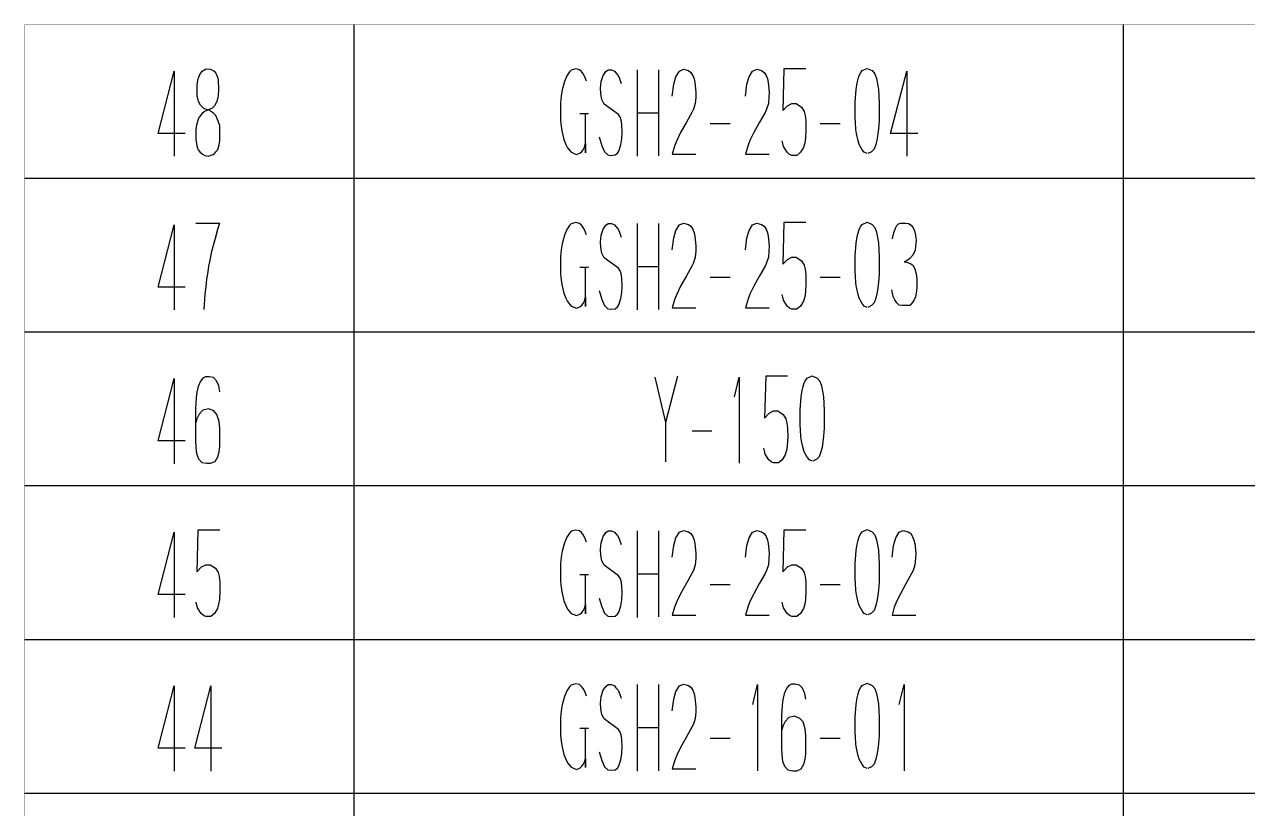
# Model space of a CAD drawing. Extents: x 0 to 2376, y 0 to 3364.
# Drawn here: x 1616 to 1838.6, y 1521.2 to 1664 of the extents above; entities that cross this region are included whole.
import ezdxf

# ---------------------------------------------------------------- set-up
doc = ezdxf.new("R2010")
doc.units = 0
doc.header["$MEASUREMENT"] = 0
doc.layers.add('6', color=7, linetype='Continuous')
doc.layers.add('9', color=7, linetype='Continuous')

# ---------------------------------------------------------------- blocks, each defined once
blk = doc.blocks.new('BLKENT245')
at = {"layer": '9', "color": 2, "linetype": 'Continuous'}
for p, q in [((1640.3, 1532.16), (1643.23, 1543.52)), ((1643.23, 1543.52), (1643.23, 1528)), ((1646.97, 1532.16), (1649.9, 1543.52)), ((1649.9, 1543.52), (1649.9, 1528)), ((1715.18, 1543.36), (1714.73, 1542.64)), ((1715.49, 1543.68), (1715.18, 1543.36)), ((1716.33, 1543.92), (1715.49, 1543.68)), ((1717.01, 1543.76), (1716.33, 1543.92)), ((1717.35, 1543.44), (1717.01, 1543.76)), ((1717.66, 1543.04), (1717.35, 1543.44)), ((1717.97, 1542.48), (1717.66, 1543.04)), ((1721.29, 1542.72), (1721.82, 1543.44)), ((1721.82, 1543.44), (1722.24, 1543.76)), ((1722.24, 1543.76), (1722.86, 1543.76)), ((1722.86, 1543.76), (1723.39, 1543.52)), ((1723.39, 1543.52), (1723.65, 1543.2)), ((1723.65, 1543.2), (1724.04, 1542.72)), ((1727.49, 1543.76), (1727.49, 1528)), ((1731.36, 1543.76), (1731.36, 1528.08)), ((1734.57, 1542.48), (1735.18, 1543.52)), ((1735.18, 1543.52), (1735.93, 1543.84)), ((1735.93, 1543.84), (1736.82, 1543.6)), ((1736.82, 1543.6), (1737.29, 1543.28)), ((1737.29, 1543.28), (1737.63, 1542.72)), ((1748.54, 1540.16), (1749.42, 1543.76)), ((1749.42, 1543.76), (1749.42, 1528.08)), ((1754.71, 1543.04), (1754.29, 1542.08)), ((1755.12, 1543.6), (1754.71, 1543.04)), ((1755.62, 1543.84), (1755.12, 1543.6)), ((1756.27, 1543.84), (1755.62, 1543.84)), ((1757.06, 1543.68), (1756.27, 1543.84)), ((1757.58, 1543.12), (1757.06, 1543.68)), ((1758.05, 1542.16), (1757.58, 1543.12)), ((1767.91, 1542.72), (1768.2, 1543.28)), ((1768.2, 1543.28), (1768.46, 1543.6)), ((1768.46, 1543.6), (1769.35, 1544)), ((1769.35, 1544), (1770.29, 1543.6)), ((1770.29, 1543.6), (1770.76, 1543.04)), ((1770.76, 1543.04), (1771.05, 1542.16)), ((1775.2, 1540.16), (1776.09, 1543.76)), ((1776.09, 1543.76), (1776.09, 1528.08)), ((1714.29, 1541.6), (1713.87, 1540.08)), ((1714.73, 1542.64), (1714.29, 1541.6)), ((1718.31, 1541.68), (1717.97, 1542.48)), ((1720.85, 1540.4), (1720.93, 1541.6)), ((1720.93, 1541.6), (1721.29, 1542.72)), ((1724.04, 1542.72), (1724.3, 1542.16)), ((1724.3, 1542.16), (1724.59, 1541.28)), ((1733.9, 1538.96), (1734.16, 1541.12)), ((1734.16, 1541.12), (1734.57, 1542.48)), ((1737.63, 1542.72), (1737.87, 1542.08)), ((1737.87, 1542.08), (1738.03, 1541.44)), ((1738.03, 1541.44), (1738.21, 1539.68)), ((1754, 1541.04), (1753.92, 1540)), ((1754.29, 1542.08), (1754, 1541.04)), ((1758.23, 1541.12), (1758.05, 1542.16)), ((1767.36, 1540.16), (1767.54, 1541.36)), ((1767.54, 1541.36), (1767.73, 1542.08)), ((1767.73, 1542.08), (1767.91, 1542.72)), ((1771.05, 1542.16), (1771.41, 1540.24)), ((1713.69, 1538.96), (1713.58, 1537.76)), ((1713.87, 1540.08), (1713.69, 1538.96)), ((1720.9, 1539.36), (1720.85, 1540.4)), ((1721.08, 1538.32), (1720.9, 1539.36)), ((1721.48, 1537.52), (1721.08, 1538.32)), ((1738.16, 1538.72), (1738.05, 1537.6)), ((1738.21, 1539.68), (1738.16, 1538.72)), ((1753.92, 1540), (1753.76, 1538.08)), ((1767.2, 1537.84), (1767.36, 1540.16)), ((1771.41, 1540.24), (1771.57, 1537.68)), ((1713.58, 1537.76), (1713.56, 1536.16)), ((1713.56, 1536.16), (1713.58, 1534.64)), ((1724.12, 1535.6), (1721.48, 1537.52)), ((1737.74, 1536.56), (1737.45, 1536)), ((1738.05, 1537.6), (1737.74, 1536.56)), ((1753.76, 1538.08), (1753.76, 1532.32)), ((1754, 1536.16), (1753.82, 1535.52)), ((1754.44, 1537.04), (1754, 1536.16)), ((1755.12, 1537.76), (1754.44, 1537.04)), ((1756.17, 1538), (1755.12, 1537.76)), ((1757.11, 1537.6), (1756.17, 1538)), ((1757.69, 1536.96), (1757.11, 1537.6)), ((1758.08, 1535.68), (1757.69, 1536.96)), ((1767.2, 1535.04), (1767.2, 1537.84)), ((1771.57, 1537.68), (1771.57, 1535.6)), ((1713.58, 1534.64), (1713.63, 1533.92)), ((1713.63, 1533.92), (1713.82, 1532.64)), ((1718.63, 1535.76), (1717.06, 1535.76)), ((1718.13, 1528.64), (1718.13, 1535.68)), ((1724.43, 1535.12), (1724.12, 1535.6)), ((1724.59, 1534.64), (1724.43, 1535.12)), ((1724.72, 1533.76), (1724.59, 1534.64)), ((1727.49, 1535.92), (1731.31, 1535.92)), ((1736.46, 1534.24), (1735.41, 1532.32)), ((1737.45, 1536), (1736.46, 1534.24)), ((1744.46, 1533.92), (1740.82, 1533.92)), ((1758.23, 1534.4), (1758.08, 1535.68)), ((1758.23, 1532.24), (1758.23, 1534.4)), ((1764.46, 1533.92), (1760.82, 1533.92)), ((1767.23, 1534.24), (1767.2, 1535.04)), ((1767.28, 1532.88), (1767.23, 1534.24)), ((1771.54, 1534.48), (1771.44, 1533.04)), ((1771.57, 1535.6), (1771.54, 1534.48)), ((1645.24, 1532.16), (1640.3, 1532.16)), ((1651.91, 1532.16), (1646.97, 1532.16)), ((1713.82, 1532.64), (1714.18, 1531.04)), ((1724.77, 1532.4), (1724.72, 1533.76)), ((1724.72, 1531.2), (1724.77, 1532.4)), ((1735.41, 1532.32), (1734.71, 1530.88)), ((1753.76, 1532.32), (1753.82, 1530.96)), ((1758.23, 1531.12), (1758.23, 1532.24)), ((1767.41, 1532.16), (1767.28, 1532.88)), ((1767.73, 1530.8), (1767.41, 1532.16)), ((1771.31, 1532), (1771.15, 1530.96)), ((1771.44, 1533.04), (1771.31, 1532)), ((1714.18, 1531.04), (1714.5, 1530.16)), ((1714.5, 1530.16), (1714.81, 1529.52)), ((1714.81, 1529.52), (1715.52, 1528.72)), ((1717.69, 1529.2), (1717.92, 1529.68)), ((1717.92, 1529.68), (1718.13, 1530.32)), ((1718.13, 1530.32), (1718.13, 1528.64)), ((1720.61, 1531.52), (1721.08, 1529.92)), ((1721.08, 1529.92), (1721.56, 1528.8)), ((1724.14, 1528.96), (1724.56, 1530.08)), ((1724.56, 1530.08), (1724.72, 1531.2)), ((1734.31, 1529.84), (1733.9, 1528.4)), ((1734.71, 1530.88), (1734.31, 1529.84)), ((1753.82, 1530.96), (1753.97, 1529.84)), ((1753.97, 1529.84), (1754.31, 1528.88)), ((1757.87, 1529.28), (1758.1, 1530.16)), ((1758.1, 1530.16), (1758.23, 1531.12)), ((1767.93, 1530.16), (1767.73, 1530.8)), ((1768.46, 1529.2), (1767.93, 1530.16)), ((1770.94, 1530.16), (1770.63, 1529.28)), ((1771.15, 1530.96), (1770.94, 1530.16)), ((1715.52, 1528.72), (1716.46, 1528.32)), ((1716.46, 1528.32), (1717.06, 1528.56)), ((1717.06, 1528.56), (1717.42, 1528.88)), ((1717.42, 1528.88), (1717.69, 1529.2)), ((1721.56, 1528.8), (1722.18, 1528.24)), ((1722.18, 1528.24), (1722.68, 1528.16)), ((1722.68, 1528.16), (1723.52, 1528.24)), ((1723.52, 1528.24), (1723.91, 1528.56)), ((1723.91, 1528.56), (1724.14, 1528.96)), ((1733.9, 1528.4), (1738.21, 1528.4)), ((1754.31, 1528.88), (1754.94, 1528.24)), ((1754.94, 1528.24), (1755.83, 1528.08)), ((1755.83, 1528.08), (1756.54, 1528.08)), ((1756.54, 1528.08), (1757.37, 1528.4)), ((1757.37, 1528.4), (1757.87, 1529.28)), ((1768.85, 1528.72), (1768.46, 1529.2)), ((1769.37, 1528.48), (1768.85, 1528.72)), ((1770.18, 1528.8), (1769.48, 1528.48)), ((1770.63, 1529.28), (1770.18, 1528.8))]:
    blk.add_line(p, q, dxfattribs=at)
blk = doc.blocks.new('BLKENT246')
at = {"layer": '9', "color": 2, "linetype": 'Continuous'}
for p, q in [((1647.57, 1571.92), (1647.36, 1564.32)), ((1651.54, 1571.92), (1647.57, 1571.92)), ((1715.49, 1571.68), (1715.18, 1571.36)), ((1716.33, 1571.92), (1715.49, 1571.68)), ((1717.01, 1571.76), (1716.33, 1571.92)), ((1717.35, 1571.44), (1717.01, 1571.76)), ((1721.82, 1571.44), (1722.24, 1571.76)), ((1722.24, 1571.76), (1722.86, 1571.76)), ((1722.86, 1571.76), (1723.39, 1571.52)), ((1727.49, 1571.76), (1727.49, 1556)), ((1731.36, 1571.76), (1731.36, 1556.08)), ((1735.18, 1571.52), (1735.93, 1571.84)), ((1735.93, 1571.84), (1736.82, 1571.6)), ((1748.51, 1571.52), (1749.27, 1571.84)), ((1749.27, 1571.84), (1750.16, 1571.6)), ((1754.23, 1571.92), (1754.03, 1564.32)), ((1758.21, 1571.92), (1754.23, 1571.92)), ((1768.46, 1571.6), (1769.35, 1572)), ((1769.35, 1572), (1770.29, 1571.6)), ((1775.18, 1571.52), (1775.93, 1571.84)), ((1775.93, 1571.84), (1776.82, 1571.6)), ((1640.3, 1560.16), (1643.23, 1571.52)), ((1643.23, 1571.52), (1643.23, 1556)), ((1714.29, 1569.6), (1713.87, 1568.08)), ((1714.73, 1570.64), (1714.29, 1569.6)), ((1715.18, 1571.36), (1714.73, 1570.64)), ((1717.66, 1571.04), (1717.35, 1571.44)), ((1717.97, 1570.48), (1717.66, 1571.04)), ((1718.31, 1569.68), (1717.97, 1570.48)), ((1720.85, 1568.4), (1720.93, 1569.6)), ((1720.93, 1569.6), (1721.29, 1570.72)), ((1721.29, 1570.72), (1721.82, 1571.44)), ((1723.39, 1571.52), (1723.65, 1571.2)), ((1723.65, 1571.2), (1724.04, 1570.72)), ((1724.04, 1570.72), (1724.3, 1570.16)), ((1724.3, 1570.16), (1724.59, 1569.28)), ((1734.16, 1569.12), (1734.57, 1570.48)), ((1734.57, 1570.48), (1735.18, 1571.52)), ((1736.82, 1571.6), (1737.29, 1571.28)), ((1737.29, 1571.28), (1737.63, 1570.72)), ((1737.63, 1570.72), (1737.87, 1570.08)), ((1737.87, 1570.08), (1738.03, 1569.44)), ((1738.03, 1569.44), (1738.21, 1567.68)), ((1747.49, 1569.12), (1747.91, 1570.48)), ((1747.91, 1570.48), (1748.51, 1571.52)), ((1750.16, 1571.6), (1750.63, 1571.28)), ((1750.63, 1571.28), (1750.97, 1570.72)), ((1750.97, 1570.72), (1751.2, 1570.08)), ((1751.2, 1570.08), (1751.36, 1569.44)), ((1751.36, 1569.44), (1751.54, 1567.68)), ((1767.54, 1569.36), (1767.73, 1570.08)), ((1767.73, 1570.08), (1767.91, 1570.72)), ((1767.91, 1570.72), (1768.2, 1571.28)), ((1768.2, 1571.28), (1768.46, 1571.6)), ((1770.29, 1571.6), (1770.76, 1571.04)), ((1770.76, 1571.04), (1771.05, 1570.16)), ((1771.05, 1570.16), (1771.41, 1568.24)), ((1774.16, 1569.12), (1774.57, 1570.48)), ((1774.57, 1570.48), (1775.18, 1571.52)), ((1776.82, 1571.6), (1777.29, 1571.28)), ((1777.29, 1571.28), (1777.63, 1570.72)), ((1777.63, 1570.72), (1777.87, 1570.08)), ((1777.87, 1570.08), (1778.03, 1569.44)), ((1778.03, 1569.44), (1778.21, 1567.68)), ((1713.87, 1568.08), (1713.69, 1566.96)), ((1720.9, 1567.36), (1720.85, 1568.4)), ((1721.08, 1566.32), (1720.9, 1567.36)), ((1733.9, 1566.96), (1734.16, 1569.12)), ((1738.21, 1567.68), (1738.16, 1566.72)), ((1747.23, 1566.96), (1747.49, 1569.12)), ((1751.54, 1567.68), (1751.49, 1566.72)), ((1767.2, 1565.84), (1767.36, 1568.16)), ((1767.36, 1568.16), (1767.54, 1569.36)), ((1771.41, 1568.24), (1771.57, 1565.68)), ((1773.9, 1566.96), (1774.16, 1569.12)), ((1778.21, 1567.68), (1778.16, 1566.72)), ((1647.36, 1564.32), (1648.22, 1565.2)), ((1648.22, 1565.2), (1649.01, 1565.6)), ((1649.01, 1565.6), (1649.76, 1565.6)), ((1649.76, 1565.6), (1650.76, 1564.96)), ((1713.58, 1565.76), (1713.56, 1564.16)), ((1713.69, 1566.96), (1713.58, 1565.76)), ((1721.48, 1565.52), (1721.08, 1566.32)), ((1724.12, 1563.6), (1721.48, 1565.52)), ((1738.05, 1565.6), (1737.74, 1564.56)), ((1738.16, 1566.72), (1738.05, 1565.6)), ((1751.39, 1565.6), (1751.07, 1564.56)), ((1751.49, 1566.72), (1751.39, 1565.6)), ((1754.03, 1564.32), (1754.89, 1565.2)), ((1754.89, 1565.2), (1755.67, 1565.6)), ((1755.67, 1565.6), (1756.43, 1565.6)), ((1756.43, 1565.6), (1757.42, 1564.96)), ((1767.2, 1563.04), (1767.2, 1565.84)), ((1771.57, 1565.68), (1771.57, 1563.6)), ((1778.05, 1565.6), (1777.74, 1564.56)), ((1778.16, 1566.72), (1778.05, 1565.6)), ((1650.76, 1564.96), (1651.23, 1564.16)), ((1651.23, 1564.16), (1651.41, 1563.44)), ((1651.41, 1563.44), (1651.52, 1562.48)), ((1713.56, 1564.16), (1713.58, 1562.64)), ((1718.63, 1563.76), (1717.06, 1563.76)), ((1718.13, 1556.64), (1718.13, 1563.68)), ((1724.43, 1563.12), (1724.12, 1563.6)), ((1724.59, 1562.64), (1724.43, 1563.12)), ((1727.49, 1563.92), (1731.31, 1563.92)), ((1737.45, 1564), (1736.46, 1562.24)), ((1737.74, 1564.56), (1737.45, 1564)), ((1750.78, 1564), (1749.79, 1562.24)), ((1751.07, 1564.56), (1750.78, 1564)), ((1757.42, 1564.96), (1757.9, 1564.16)), ((1757.9, 1564.16), (1758.08, 1563.44)), ((1758.08, 1563.44), (1758.18, 1562.48)), ((1767.23, 1562.24), (1767.2, 1563.04)), ((1771.57, 1563.6), (1771.54, 1562.48)), ((1777.45, 1564), (1776.46, 1562.24)), ((1777.74, 1564.56), (1777.45, 1564)), ((1651.57, 1560.88), (1651.49, 1559.28)), ((1651.52, 1562.48), (1651.57, 1560.88)), ((1713.58, 1562.64), (1713.63, 1561.92)), ((1713.63, 1561.92), (1713.82, 1560.64)), ((1713.82, 1560.64), (1714.18, 1559.04)), ((1724.72, 1561.76), (1724.59, 1562.64)), ((1724.77, 1560.4), (1724.72, 1561.76)), ((1736.46, 1562.24), (1735.41, 1560.32)), ((1744.46, 1561.92), (1740.82, 1561.92)), ((1749.79, 1562.24), (1748.74, 1560.32)), ((1758.23, 1560.88), (1758.16, 1559.28)), ((1758.18, 1562.48), (1758.23, 1560.88)), ((1764.46, 1561.92), (1760.82, 1561.92)), ((1767.28, 1560.88), (1767.23, 1562.24)), ((1767.41, 1560.16), (1767.28, 1560.88)), ((1771.44, 1561.04), (1771.31, 1560)), ((1771.54, 1562.48), (1771.44, 1561.04)), ((1776.46, 1562.24), (1775.41, 1560.32)), ((1645.24, 1560.16), (1640.3, 1560.16)), ((1647.36, 1558.32), (1647.2, 1558.8)), ((1647.49, 1557.76), (1647.36, 1558.32)), ((1651.33, 1558.4), (1651.1, 1557.6)), ((1651.49, 1559.28), (1651.33, 1558.4)), ((1714.18, 1559.04), (1714.5, 1558.16)), ((1717.92, 1557.68), (1718.13, 1558.32)), ((1718.13, 1558.32), (1718.13, 1556.64)), ((1720.61, 1559.52), (1721.08, 1557.92)), ((1724.56, 1558.08), (1724.72, 1559.2)), ((1724.72, 1559.2), (1724.77, 1560.4)), ((1734.71, 1558.88), (1734.31, 1557.84)), ((1735.41, 1560.32), (1734.71, 1558.88)), ((1748.04, 1558.88), (1747.65, 1557.84)), ((1748.74, 1560.32), (1748.04, 1558.88)), ((1754.03, 1558.32), (1753.87, 1558.8)), ((1754.16, 1557.76), (1754.03, 1558.32)), ((1758, 1558.4), (1757.76, 1557.6)), ((1758.16, 1559.28), (1758, 1558.4)), ((1767.73, 1558.8), (1767.41, 1560.16)), ((1767.93, 1558.16), (1767.73, 1558.8)), ((1771.15, 1558.96), (1770.94, 1558.16)), ((1771.31, 1560), (1771.15, 1558.96)), ((1774.71, 1558.88), (1774.31, 1557.84)), ((1775.41, 1560.32), (1774.71, 1558.88)), ((1648.12, 1556.72), (1647.49, 1557.76)), ((1648.59, 1556.32), (1648.12, 1556.72)), ((1648.98, 1556.16), (1648.59, 1556.32)), ((1649.92, 1556.16), (1648.98, 1556.16)), ((1650.58, 1556.72), (1649.92, 1556.16)), ((1651.1, 1557.6), (1650.58, 1556.72)), ((1714.5, 1558.16), (1714.81, 1557.52)), ((1714.81, 1557.52), (1715.52, 1556.72)), ((1715.52, 1556.72), (1716.46, 1556.32)), ((1716.46, 1556.32), (1717.06, 1556.56)), ((1717.06, 1556.56), (1717.42, 1556.88)), ((1717.42, 1556.88), (1717.69, 1557.2)), ((1717.69, 1557.2), (1717.92, 1557.68)), ((1721.08, 1557.92), (1721.56, 1556.8)), ((1721.56, 1556.8), (1722.18, 1556.24)), ((1722.18, 1556.24), (1722.68, 1556.16)), ((1722.68, 1556.16), (1723.52, 1556.24)), ((1723.52, 1556.24), (1723.91, 1556.56)), ((1723.91, 1556.56), (1724.14, 1556.96)), ((1724.14, 1556.96), (1724.56, 1558.08)), ((1734.31, 1557.84), (1733.9, 1556.4)), ((1733.9, 1556.4), (1738.21, 1556.4)), ((1747.65, 1557.84), (1747.23, 1556.4)), ((1747.23, 1556.4), (1751.54, 1556.4)), ((1754.78, 1556.72), (1754.16, 1557.76)), ((1755.25, 1556.32), (1754.78, 1556.72)), ((1755.65, 1556.16), (1755.25, 1556.32)), ((1756.59, 1556.16), (1755.65, 1556.16)), ((1757.24, 1556.72), (1756.59, 1556.16)), ((1757.76, 1557.6), (1757.24, 1556.72)), ((1768.46, 1557.2), (1767.93, 1558.16)), ((1768.85, 1556.72), (1768.46, 1557.2)), ((1769.37, 1556.48), (1768.85, 1556.72)), ((1770.18, 1556.8), (1769.48, 1556.48)), ((1770.63, 1557.28), (1770.18, 1556.8)), ((1770.94, 1558.16), (1770.63, 1557.28)), ((1774.31, 1557.84), (1773.9, 1556.4)), ((1773.9, 1556.4), (1778.21, 1556.4))]:
    blk.add_line(p, q, dxfattribs=at)
blk = doc.blocks.new('BLKENT247')
at = {"layer": '9', "color": 2, "linetype": 'Continuous'}
for p, q in [((1640.3, 1588.16), (1643.23, 1599.52)), ((1643.23, 1599.52), (1643.23, 1584)), ((1648.04, 1599.04), (1647.62, 1598.08)), ((1648.46, 1599.6), (1648.04, 1599.04)), ((1648.95, 1599.84), (1648.46, 1599.6)), ((1649.61, 1599.84), (1648.95, 1599.84)), ((1650.39, 1599.68), (1649.61, 1599.84)), ((1650.92, 1599.12), (1650.39, 1599.68)), ((1651.39, 1598.16), (1650.92, 1599.12)), ((1730.75, 1599.76), (1732.65, 1591.52)), ((1734.82, 1599.92), (1732.65, 1591.52)), ((1745.2, 1596.16), (1746.09, 1599.76)), ((1746.09, 1599.76), (1746.09, 1584.08)), ((1750.9, 1599.92), (1750.69, 1592.32)), ((1754.88, 1599.92), (1750.9, 1599.92)), ((1757.73, 1598.08), (1757.91, 1598.72)), ((1757.91, 1598.72), (1758.2, 1599.28)), ((1758.2, 1599.28), (1758.46, 1599.6)), ((1758.46, 1599.6), (1759.35, 1600)), ((1759.35, 1600), (1760.29, 1599.6)), ((1760.29, 1599.6), (1760.76, 1599.04)), ((1760.76, 1599.04), (1761.05, 1598.16)), ((1647.33, 1597.04), (1647.25, 1596)), ((1647.62, 1598.08), (1647.33, 1597.04)), ((1651.57, 1597.12), (1651.39, 1598.16)), ((1757.2, 1593.84), (1757.36, 1596.16)), ((1757.36, 1596.16), (1757.54, 1597.36)), ((1757.54, 1597.36), (1757.73, 1598.08)), ((1761.05, 1598.16), (1761.41, 1596.24)), ((1761.41, 1596.24), (1761.57, 1593.68)), ((1647.25, 1596), (1647.1, 1594.08)), ((1647.1, 1594.08), (1647.1, 1588.32)), ((1649.5, 1594), (1648.46, 1593.76)), ((1650.44, 1593.6), (1649.5, 1594)), ((1647.33, 1592.16), (1647.15, 1591.52)), ((1647.78, 1593.04), (1647.33, 1592.16)), ((1648.46, 1593.76), (1647.78, 1593.04)), ((1651.02, 1592.96), (1650.44, 1593.6)), ((1651.41, 1591.68), (1651.02, 1592.96)), ((1750.69, 1592.32), (1751.56, 1593.2)), ((1751.56, 1593.2), (1752.34, 1593.6)), ((1752.34, 1593.6), (1753.1, 1593.6)), ((1753.1, 1593.6), (1754.09, 1592.96)), ((1754.09, 1592.96), (1754.56, 1592.16)), ((1754.56, 1592.16), (1754.74, 1591.44)), ((1757.2, 1591.04), (1757.2, 1593.84)), ((1761.57, 1593.68), (1761.57, 1591.6)), ((1651.57, 1590.4), (1651.41, 1591.68)), ((1651.57, 1588.24), (1651.57, 1590.4)), ((1732.65, 1591.52), (1732.65, 1584.32)), ((1741.12, 1589.92), (1737.49, 1589.92)), ((1754.74, 1591.44), (1754.85, 1590.48)), ((1754.85, 1590.48), (1754.9, 1588.88)), ((1757.23, 1590.24), (1757.2, 1591.04)), ((1757.28, 1588.88), (1757.23, 1590.24)), ((1761.54, 1590.48), (1761.44, 1589.04)), ((1761.57, 1591.6), (1761.54, 1590.48)), ((1645.24, 1588.16), (1640.3, 1588.16)), ((1647.1, 1588.32), (1647.15, 1586.96)), ((1651.57, 1587.12), (1651.57, 1588.24)), ((1754.82, 1587.28), (1754.67, 1586.4)), ((1754.9, 1588.88), (1754.82, 1587.28)), ((1757.41, 1588.16), (1757.28, 1588.88)), ((1757.73, 1586.8), (1757.41, 1588.16)), ((1761.31, 1588), (1761.15, 1586.96)), ((1761.44, 1589.04), (1761.31, 1588)), ((1647.15, 1586.96), (1647.31, 1585.84)), ((1647.31, 1585.84), (1647.65, 1584.88)), ((1650.71, 1584.4), (1651.2, 1585.28)), ((1651.2, 1585.28), (1651.44, 1586.16)), ((1651.44, 1586.16), (1651.57, 1587.12)), ((1750.69, 1586.32), (1750.54, 1586.8)), ((1750.82, 1585.76), (1750.69, 1586.32)), ((1751.45, 1584.72), (1750.82, 1585.76)), ((1754.43, 1585.6), (1753.91, 1584.72)), ((1754.67, 1586.4), (1754.43, 1585.6)), ((1757.93, 1586.16), (1757.73, 1586.8)), ((1758.46, 1585.2), (1757.93, 1586.16)), ((1758.85, 1584.72), (1758.46, 1585.2)), ((1760.63, 1585.28), (1760.18, 1584.8)), ((1760.94, 1586.16), (1760.63, 1585.28)), ((1761.15, 1586.96), (1760.94, 1586.16)), ((1647.65, 1584.88), (1648.27, 1584.24)), ((1648.27, 1584.24), (1649.16, 1584.08)), ((1649.16, 1584.08), (1649.87, 1584.08)), ((1649.87, 1584.08), (1650.71, 1584.4)), ((1751.92, 1584.32), (1751.45, 1584.72)), ((1752.31, 1584.16), (1751.92, 1584.32)), ((1753.25, 1584.16), (1752.31, 1584.16)), ((1753.91, 1584.72), (1753.25, 1584.16)), ((1759.37, 1584.48), (1758.85, 1584.72)), ((1760.18, 1584.8), (1759.48, 1584.48))]:
    blk.add_line(p, q, dxfattribs=at)
blk = doc.blocks.new('BLKENT248')
at = {"layer": '9', "color": 2, "linetype": 'Continuous'}
for p, q in [((1640.3, 1616.16), (1643.23, 1627.52)), ((1643.23, 1627.52), (1643.23, 1612)), ((1647.18, 1627.84), (1651.49, 1627.84)), ((1651.49, 1627.84), (1651.12, 1626.64)), ((1715.18, 1627.36), (1714.73, 1626.64)), ((1715.49, 1627.68), (1715.18, 1627.36)), ((1716.33, 1627.92), (1715.49, 1627.68)), ((1717.01, 1627.76), (1716.33, 1627.92)), ((1717.35, 1627.44), (1717.01, 1627.76)), ((1717.66, 1627.04), (1717.35, 1627.44)), ((1721.29, 1626.72), (1721.82, 1627.44)), ((1721.82, 1627.44), (1722.24, 1627.76)), ((1722.24, 1627.76), (1722.86, 1627.76)), ((1722.86, 1627.76), (1723.39, 1627.52)), ((1723.39, 1627.52), (1723.65, 1627.2)), ((1727.49, 1627.76), (1727.49, 1612)), ((1731.36, 1627.76), (1731.36, 1612.08)), ((1734.57, 1626.48), (1735.18, 1627.52)), ((1735.18, 1627.52), (1735.93, 1627.84)), ((1735.93, 1627.84), (1736.82, 1627.6)), ((1736.82, 1627.6), (1737.29, 1627.28)), ((1747.91, 1626.48), (1748.51, 1627.52)), ((1748.51, 1627.52), (1749.27, 1627.84)), ((1749.27, 1627.84), (1750.16, 1627.6)), ((1750.16, 1627.6), (1750.63, 1627.28)), ((1754.23, 1627.92), (1754.03, 1620.32)), ((1758.21, 1627.92), (1754.23, 1627.92)), ((1768.2, 1627.28), (1768.46, 1627.6)), ((1768.46, 1627.6), (1769.35, 1628)), ((1769.35, 1628), (1770.29, 1627.6)), ((1770.29, 1627.6), (1770.76, 1627.04)), ((1774.55, 1626.88), (1774.78, 1627.36)), ((1774.78, 1627.36), (1775.1, 1627.68)), ((1775.1, 1627.68), (1775.46, 1627.84)), ((1775.46, 1627.84), (1776.35, 1627.84)), ((1776.35, 1627.84), (1776.9, 1627.76)), ((1776.9, 1627.76), (1777.37, 1627.44)), ((1777.37, 1627.44), (1777.74, 1626.96)), ((1651.12, 1626.64), (1650.68, 1625.04)), ((1714.29, 1625.6), (1713.87, 1624.08)), ((1714.73, 1626.64), (1714.29, 1625.6)), ((1717.97, 1626.48), (1717.66, 1627.04)), ((1718.31, 1625.68), (1717.97, 1626.48)), ((1720.85, 1624.4), (1720.93, 1625.6)), ((1720.93, 1625.6), (1721.29, 1626.72)), ((1723.65, 1627.2), (1724.04, 1626.72)), ((1724.04, 1626.72), (1724.3, 1626.16)), ((1724.3, 1626.16), (1724.59, 1625.28)), ((1733.9, 1622.96), (1734.16, 1625.12)), ((1734.16, 1625.12), (1734.57, 1626.48)), ((1737.29, 1627.28), (1737.63, 1626.72)), ((1737.63, 1626.72), (1737.87, 1626.08)), ((1737.87, 1626.08), (1738.03, 1625.44)), ((1738.03, 1625.44), (1738.21, 1623.68)), ((1747.23, 1622.96), (1747.49, 1625.12)), ((1747.49, 1625.12), (1747.91, 1626.48)), ((1750.63, 1627.28), (1750.97, 1626.72)), ((1750.97, 1626.72), (1751.2, 1626.08)), ((1751.2, 1626.08), (1751.36, 1625.44)), ((1751.36, 1625.44), (1751.54, 1623.68)), ((1767.36, 1624.16), (1767.54, 1625.36)), ((1767.54, 1625.36), (1767.73, 1626.08)), ((1767.73, 1626.08), (1767.91, 1626.72)), ((1767.91, 1626.72), (1768.2, 1627.28)), ((1770.76, 1627.04), (1771.05, 1626.16)), ((1771.05, 1626.16), (1771.41, 1624.24)), ((1773.97, 1624.96), (1774.13, 1625.6)), ((1774.13, 1625.6), (1774.29, 1626.24)), ((1774.29, 1626.24), (1774.55, 1626.88)), ((1777.74, 1626.96), (1778, 1626.4)), ((1778, 1626.4), (1778.18, 1625.6)), ((1778.18, 1625.6), (1778.26, 1624.64)), ((1650.68, 1625.04), (1650.05, 1622.64)), ((1713.69, 1622.96), (1713.58, 1621.76)), ((1713.87, 1624.08), (1713.69, 1622.96)), ((1720.9, 1623.36), (1720.85, 1624.4)), ((1721.08, 1622.32), (1720.9, 1623.36)), ((1738.21, 1623.68), (1738.16, 1622.72)), ((1751.54, 1623.68), (1751.49, 1622.72)), ((1767.2, 1621.84), (1767.36, 1624.16)), ((1771.41, 1624.24), (1771.57, 1621.68)), ((1778.08, 1622.88), (1777.66, 1622)), ((1778.18, 1623.6), (1778.08, 1622.88)), ((1778.26, 1624.64), (1778.18, 1623.6)), ((1649.66, 1620.8), (1649.5, 1620)), ((1650.05, 1622.64), (1649.66, 1620.8)), ((1713.58, 1621.76), (1713.56, 1620.16)), ((1721.48, 1621.52), (1721.08, 1622.32)), ((1724.12, 1619.6), (1721.48, 1621.52)), ((1738.05, 1621.6), (1737.74, 1620.56)), ((1738.16, 1622.72), (1738.05, 1621.6)), ((1751.39, 1621.6), (1751.07, 1620.56)), ((1751.49, 1622.72), (1751.39, 1621.6)), ((1754.03, 1620.32), (1754.89, 1621.2)), ((1754.89, 1621.2), (1755.67, 1621.6)), ((1755.67, 1621.6), (1756.43, 1621.6)), ((1756.43, 1621.6), (1757.42, 1620.96)), ((1757.42, 1620.96), (1757.9, 1620.16)), ((1767.2, 1619.04), (1767.2, 1621.84)), ((1771.57, 1621.68), (1771.57, 1619.6)), ((1776.67, 1621.04), (1776.09, 1620.8)), ((1776.09, 1620.8), (1776.56, 1620.72)), ((1776.56, 1620.72), (1777.32, 1620.4)), ((1777.14, 1621.36), (1776.67, 1621.04)), ((1777.66, 1622), (1777.14, 1621.36)), ((1649.37, 1618.96), (1649.14, 1617.6)), ((1649.5, 1620), (1649.37, 1618.96)), ((1713.56, 1620.16), (1713.58, 1618.64)), ((1713.58, 1618.64), (1713.63, 1617.92)), ((1718.63, 1619.76), (1717.06, 1619.76)), ((1718.13, 1612.64), (1718.13, 1619.68)), ((1724.43, 1619.12), (1724.12, 1619.6)), ((1724.59, 1618.64), (1724.43, 1619.12)), ((1724.72, 1617.76), (1724.59, 1618.64)), ((1727.49, 1619.92), (1731.31, 1619.92)), ((1737.45, 1620), (1736.46, 1618.24)), ((1737.74, 1620.56), (1737.45, 1620)), ((1750.78, 1620), (1749.79, 1618.24)), ((1751.07, 1620.56), (1750.78, 1620)), ((1757.9, 1620.16), (1758.08, 1619.44)), ((1758.08, 1619.44), (1758.18, 1618.48)), ((1758.18, 1618.48), (1758.23, 1616.88)), ((1767.23, 1618.24), (1767.2, 1619.04)), ((1771.54, 1618.48), (1771.44, 1617.04)), ((1771.57, 1619.6), (1771.54, 1618.48)), ((1777.32, 1620.4), (1777.69, 1620.16)), ((1777.69, 1620.16), (1778.03, 1619.52)), ((1778.03, 1619.52), (1778.31, 1618.56)), ((1778.31, 1618.56), (1778.39, 1617.68)), ((1648.98, 1616.24), (1648.82, 1614.88)), ((1649.14, 1617.6), (1648.98, 1616.24)), ((1713.63, 1617.92), (1713.82, 1616.64)), ((1713.82, 1616.64), (1714.18, 1615.04)), ((1724.77, 1616.4), (1724.72, 1617.76)), ((1724.72, 1615.2), (1724.77, 1616.4)), ((1735.41, 1616.32), (1734.71, 1614.88)), ((1736.46, 1618.24), (1735.41, 1616.32)), ((1744.46, 1617.92), (1740.82, 1617.92)), ((1748.74, 1616.32), (1748.04, 1614.88)), ((1749.79, 1618.24), (1748.74, 1616.32)), ((1758.23, 1616.88), (1758.16, 1615.28)), ((1764.46, 1617.92), (1760.82, 1617.92)), ((1767.28, 1616.88), (1767.23, 1618.24)), ((1767.41, 1616.16), (1767.28, 1616.88)), ((1771.44, 1617.04), (1771.31, 1616)), ((1778.39, 1617.68), (1778.39, 1616.16)), ((1645.24, 1616.16), (1640.3, 1616.16)), ((1648.82, 1614.88), (1648.61, 1612.08)), ((1714.18, 1615.04), (1714.5, 1614.16)), ((1714.5, 1614.16), (1714.81, 1613.52)), ((1717.92, 1613.68), (1718.13, 1614.32)), ((1718.13, 1614.32), (1718.13, 1612.64)), ((1720.61, 1615.52), (1721.08, 1613.92)), ((1724.14, 1612.96), (1724.56, 1614.08)), ((1724.56, 1614.08), (1724.72, 1615.2)), ((1734.71, 1614.88), (1734.31, 1613.84)), ((1748.04, 1614.88), (1747.65, 1613.84)), ((1754.03, 1614.32), (1753.87, 1614.8)), ((1754.16, 1613.76), (1754.03, 1614.32)), ((1758, 1614.4), (1757.76, 1613.6)), ((1758.16, 1615.28), (1758, 1614.4)), ((1767.73, 1614.8), (1767.41, 1616.16)), ((1767.93, 1614.16), (1767.73, 1614.8)), ((1768.46, 1613.2), (1767.93, 1614.16)), ((1770.94, 1614.16), (1770.63, 1613.28)), ((1771.15, 1614.96), (1770.94, 1614.16)), ((1771.31, 1616), (1771.15, 1614.96)), ((1774.13, 1614.48), (1773.87, 1615.68)), ((1774.39, 1613.84), (1774.13, 1614.48)), ((1778.18, 1614.4), (1777.95, 1613.84)), ((1778.37, 1615.44), (1778.18, 1614.4)), ((1778.39, 1616.16), (1778.37, 1615.44)), ((1714.81, 1613.52), (1715.52, 1612.72)), ((1715.52, 1612.72), (1716.46, 1612.32)), ((1716.46, 1612.32), (1717.06, 1612.56)), ((1717.06, 1612.56), (1717.42, 1612.88)), ((1717.42, 1612.88), (1717.69, 1613.2)), ((1717.69, 1613.2), (1717.92, 1613.68)), ((1721.08, 1613.92), (1721.56, 1612.8)), ((1721.56, 1612.8), (1722.18, 1612.24)), ((1722.18, 1612.24), (1722.68, 1612.16)), ((1722.68, 1612.16), (1723.52, 1612.24)), ((1723.52, 1612.24), (1723.91, 1612.56)), ((1723.91, 1612.56), (1724.14, 1612.96)), ((1734.31, 1613.84), (1733.9, 1612.4)), ((1733.9, 1612.4), (1738.21, 1612.4)), ((1747.65, 1613.84), (1747.23, 1612.4)), ((1747.23, 1612.4), (1751.54, 1612.4)), ((1754.78, 1612.72), (1754.16, 1613.76)), ((1755.25, 1612.32), (1754.78, 1612.72)), ((1755.65, 1612.16), (1755.25, 1612.32)), ((1756.59, 1612.16), (1755.65, 1612.16)), ((1757.24, 1612.72), (1756.59, 1612.16)), ((1757.76, 1613.6), (1757.24, 1612.72)), ((1768.85, 1612.72), (1768.46, 1613.2)), ((1769.37, 1612.48), (1768.85, 1612.72)), ((1770.18, 1612.8), (1769.48, 1612.48)), ((1770.63, 1613.28), (1770.18, 1612.8)), ((1774.78, 1613.28), (1774.39, 1613.84)), ((1775.18, 1612.88), (1774.78, 1613.28)), ((1775.78, 1612.8), (1775.18, 1612.88)), ((1777.14, 1612.8), (1775.78, 1612.8)), ((1777.58, 1613.28), (1777.14, 1612.8)), ((1777.95, 1613.84), (1777.58, 1613.28))]:
    blk.add_line(p, q, dxfattribs=at)
blk = doc.blocks.new('BLKENT249')
at = {"layer": '9', "color": 2, "linetype": 'Continuous'}
for p, q in [((1640.3, 1644.16), (1643.23, 1655.52)), ((1643.23, 1655.52), (1643.23, 1640)), ((1647.52, 1653.92), (1647.88, 1654.88)), ((1647.88, 1654.88), (1648.35, 1655.52)), ((1648.35, 1655.52), (1649.08, 1655.92)), ((1649.08, 1655.92), (1649.87, 1655.84)), ((1649.87, 1655.84), (1650.52, 1655.52)), ((1650.52, 1655.52), (1650.84, 1655.12)), ((1650.84, 1655.12), (1651.12, 1654.4)), ((1651.12, 1654.4), (1651.25, 1653.84)), ((1714.73, 1654.64), (1714.29, 1653.6)), ((1715.18, 1655.36), (1714.73, 1654.64)), ((1715.49, 1655.68), (1715.18, 1655.36)), ((1716.33, 1655.92), (1715.49, 1655.68)), ((1717.01, 1655.76), (1716.33, 1655.92)), ((1717.35, 1655.44), (1717.01, 1655.76)), ((1717.66, 1655.04), (1717.35, 1655.44)), ((1717.97, 1654.48), (1717.66, 1655.04)), ((1718.31, 1653.68), (1717.97, 1654.48)), ((1720.93, 1653.6), (1721.29, 1654.72)), ((1721.29, 1654.72), (1721.82, 1655.44)), ((1721.82, 1655.44), (1722.24, 1655.76)), ((1722.24, 1655.76), (1722.86, 1655.76)), ((1722.86, 1655.76), (1723.39, 1655.52)), ((1723.39, 1655.52), (1723.65, 1655.2)), ((1723.65, 1655.2), (1724.04, 1654.72)), ((1724.04, 1654.72), (1724.3, 1654.16)), ((1724.3, 1654.16), (1724.59, 1653.28)), ((1727.49, 1655.76), (1727.49, 1640)), ((1731.36, 1655.76), (1731.36, 1640.08)), ((1734.16, 1653.12), (1734.57, 1654.48)), ((1734.57, 1654.48), (1735.18, 1655.52)), ((1735.18, 1655.52), (1735.93, 1655.84)), ((1735.93, 1655.84), (1736.82, 1655.6)), ((1736.82, 1655.6), (1737.29, 1655.28)), ((1737.29, 1655.28), (1737.63, 1654.72)), ((1737.63, 1654.72), (1737.87, 1654.08)), ((1737.87, 1654.08), (1738.03, 1653.44)), ((1747.49, 1653.12), (1747.91, 1654.48)), ((1747.91, 1654.48), (1748.51, 1655.52)), ((1748.51, 1655.52), (1749.27, 1655.84)), ((1749.27, 1655.84), (1750.16, 1655.6)), ((1750.16, 1655.6), (1750.63, 1655.28)), ((1750.63, 1655.28), (1750.97, 1654.72)), ((1750.97, 1654.72), (1751.2, 1654.08)), ((1751.2, 1654.08), (1751.36, 1653.44)), ((1754.23, 1655.92), (1754.03, 1648.32)), ((1758.21, 1655.92), (1754.23, 1655.92)), ((1767.54, 1653.36), (1767.73, 1654.08)), ((1767.73, 1654.08), (1767.91, 1654.72)), ((1767.91, 1654.72), (1768.2, 1655.28)), ((1768.2, 1655.28), (1768.46, 1655.6)), ((1768.46, 1655.6), (1769.35, 1656)), ((1769.35, 1656), (1770.29, 1655.6)), ((1770.29, 1655.6), (1770.76, 1655.04)), ((1770.76, 1655.04), (1771.05, 1654.16)), ((1771.05, 1654.16), (1771.41, 1652.24)), ((1773.63, 1644.16), (1776.56, 1655.52)), ((1776.56, 1655.52), (1776.56, 1640)), ((1647.39, 1652.88), (1647.52, 1653.92)), ((1647.39, 1652.32), (1647.39, 1652.88)), ((1647.44, 1651.04), (1647.39, 1652.32)), ((1651.25, 1653.84), (1651.33, 1652.16)), ((1651.33, 1652.16), (1651.25, 1651.04)), ((1713.87, 1652.08), (1713.69, 1650.96)), ((1714.29, 1653.6), (1713.87, 1652.08)), ((1720.85, 1652.4), (1720.93, 1653.6)), ((1720.9, 1651.36), (1720.85, 1652.4)), ((1733.9, 1650.96), (1734.16, 1653.12)), ((1738.03, 1653.44), (1738.21, 1651.68)), ((1747.23, 1650.96), (1747.49, 1653.12)), ((1751.36, 1653.44), (1751.54, 1651.68)), ((1767.2, 1649.84), (1767.36, 1652.16)), ((1767.36, 1652.16), (1767.54, 1653.36)), ((1771.41, 1652.24), (1771.57, 1649.68)), ((1647.65, 1650), (1647.44, 1651.04)), ((1648.01, 1649.28), (1647.65, 1650)), ((1651.02, 1650), (1650.6, 1649.2)), ((1651.25, 1651.04), (1651.02, 1650)), ((1713.58, 1649.76), (1713.56, 1648.16)), ((1713.69, 1650.96), (1713.58, 1649.76)), ((1721.08, 1650.32), (1720.9, 1651.36)), ((1721.48, 1649.52), (1721.08, 1650.32)), ((1738.05, 1649.6), (1737.74, 1648.56)), ((1738.16, 1650.72), (1738.05, 1649.6)), ((1738.21, 1651.68), (1738.16, 1650.72)), ((1751.39, 1649.6), (1751.07, 1648.56)), ((1751.49, 1650.72), (1751.39, 1649.6)), ((1751.54, 1651.68), (1751.49, 1650.72)), ((1754.89, 1649.2), (1755.67, 1649.6)), ((1755.67, 1649.6), (1756.43, 1649.6)), ((1756.43, 1649.6), (1757.42, 1648.96)), ((1767.2, 1647.04), (1767.2, 1649.84)), ((1771.57, 1649.68), (1771.57, 1647.6)), ((1648.01, 1647.44), (1647.65, 1646.96)), ((1648.61, 1648.72), (1648.01, 1649.28)), ((1648.27, 1647.76), (1648.01, 1647.44)), ((1648.77, 1648.16), (1648.27, 1647.76)), ((1649.29, 1648.48), (1648.61, 1648.72)), ((1649.74, 1648.56), (1648.77, 1648.16)), ((1650.37, 1647.84), (1649.48, 1648.48)), ((1650.1, 1648.72), (1649.74, 1648.56)), ((1650.6, 1649.2), (1650.1, 1648.72)), ((1650.84, 1647.44), (1650.37, 1647.84)), ((1651.15, 1646.72), (1650.84, 1647.44)), ((1713.56, 1648.16), (1713.58, 1646.64)), ((1718.63, 1647.76), (1717.06, 1647.76)), ((1718.13, 1640.64), (1718.13, 1647.68)), ((1724.12, 1647.6), (1721.48, 1649.52)), ((1724.43, 1647.12), (1724.12, 1647.6)), ((1727.49, 1647.92), (1731.31, 1647.92)), ((1737.45, 1648), (1736.46, 1646.24)), ((1737.74, 1648.56), (1737.45, 1648)), ((1750.78, 1648), (1749.79, 1646.24)), ((1751.07, 1648.56), (1750.78, 1648)), ((1754.03, 1648.32), (1754.89, 1649.2)), ((1757.42, 1648.96), (1757.9, 1648.16)), ((1757.9, 1648.16), (1758.08, 1647.44)), ((1758.08, 1647.44), (1758.18, 1646.48)), ((1771.57, 1647.6), (1771.54, 1646.48)), ((1647.23, 1645.36), (1647.15, 1644.72)), ((1647.36, 1645.92), (1647.23, 1645.36)), ((1647.65, 1646.96), (1647.36, 1645.92)), ((1651.52, 1645.6), (1651.15, 1646.72)), ((1651.57, 1644.88), (1651.52, 1645.6)), ((1713.58, 1646.64), (1713.63, 1645.92)), ((1713.63, 1645.92), (1713.82, 1644.64)), ((1724.59, 1646.64), (1724.43, 1647.12)), ((1724.72, 1645.76), (1724.59, 1646.64)), ((1724.77, 1644.4), (1724.72, 1645.76)), ((1736.46, 1646.24), (1735.41, 1644.32)), ((1744.46, 1645.92), (1740.82, 1645.92)), ((1749.79, 1646.24), (1748.74, 1644.32)), ((1758.18, 1646.48), (1758.23, 1644.88)), ((1764.46, 1645.92), (1760.82, 1645.92)), ((1767.23, 1646.24), (1767.2, 1647.04)), ((1767.28, 1644.88), (1767.23, 1646.24)), ((1771.54, 1646.48), (1771.44, 1645.04)), ((1645.24, 1644.16), (1640.3, 1644.16)), ((1647.15, 1644.72), (1647.15, 1644)), ((1647.15, 1644), (1647.18, 1643.12)), ((1647.18, 1643.12), (1647.28, 1642.24)), ((1651.57, 1643.84), (1651.57, 1644.88)), ((1651.57, 1642.88), (1651.57, 1643.84)), ((1713.82, 1644.64), (1714.18, 1643.04)), ((1714.18, 1643.04), (1714.5, 1642.16)), ((1720.61, 1643.52), (1721.08, 1641.92)), ((1724.56, 1642.08), (1724.72, 1643.2)), ((1724.72, 1643.2), (1724.77, 1644.4)), ((1735.41, 1644.32), (1734.71, 1642.88)), ((1748.74, 1644.32), (1748.04, 1642.88)), ((1758.16, 1643.28), (1758, 1642.4)), ((1758.23, 1644.88), (1758.16, 1643.28)), ((1767.41, 1644.16), (1767.28, 1644.88)), ((1767.73, 1642.8), (1767.41, 1644.16)), ((1771.15, 1642.96), (1770.94, 1642.16)), ((1771.31, 1644), (1771.15, 1642.96)), ((1771.44, 1645.04), (1771.31, 1644)), ((1778.57, 1644.16), (1773.63, 1644.16)), ((1647.28, 1642.24), (1647.44, 1641.68)), ((1647.44, 1641.68), (1647.62, 1641.2)), ((1647.62, 1641.2), (1647.93, 1640.8)), ((1647.93, 1640.8), (1648.38, 1640.4)), ((1650.44, 1640.32), (1650.84, 1640.8)), ((1650.84, 1640.8), (1651.1, 1641.12)), ((1651.1, 1641.12), (1651.23, 1641.44)), ((1651.23, 1641.44), (1651.41, 1642.08)), ((1651.41, 1642.08), (1651.57, 1642.88)), ((1714.5, 1642.16), (1714.81, 1641.52)), ((1714.81, 1641.52), (1715.52, 1640.72)), ((1715.52, 1640.72), (1716.46, 1640.32)), ((1717.06, 1640.56), (1717.42, 1640.88)), ((1717.42, 1640.88), (1717.69, 1641.2)), ((1717.69, 1641.2), (1717.92, 1641.68)), ((1717.92, 1641.68), (1718.13, 1642.32)), ((1718.13, 1642.32), (1718.13, 1640.64)), ((1721.08, 1641.92), (1721.56, 1640.8)), ((1721.56, 1640.8), (1722.18, 1640.24)), ((1723.91, 1640.56), (1724.14, 1640.96)), ((1724.14, 1640.96), (1724.56, 1642.08)), ((1734.31, 1641.84), (1733.9, 1640.4)), ((1734.71, 1642.88), (1734.31, 1641.84)), ((1747.65, 1641.84), (1747.23, 1640.4)), ((1748.04, 1642.88), (1747.65, 1641.84)), ((1754.03, 1642.32), (1753.87, 1642.8)), ((1754.16, 1641.76), (1754.03, 1642.32)), ((1754.78, 1640.72), (1754.16, 1641.76)), ((1755.25, 1640.32), (1754.78, 1640.72)), ((1757.24, 1640.72), (1756.59, 1640.16)), ((1757.76, 1641.6), (1757.24, 1640.72)), ((1758, 1642.4), (1757.76, 1641.6)), ((1767.93, 1642.16), (1767.73, 1642.8)), ((1768.46, 1641.2), (1767.93, 1642.16)), ((1768.85, 1640.72), (1768.46, 1641.2)), ((1769.37, 1640.48), (1768.85, 1640.72)), ((1770.18, 1640.8), (1769.48, 1640.48)), ((1770.63, 1641.28), (1770.18, 1640.8)), ((1770.94, 1642.16), (1770.63, 1641.28)), ((1648.38, 1640.4), (1648.82, 1640.16)), ((1648.82, 1640.16), (1649.42, 1640)), ((1649.42, 1640), (1650.16, 1640.24)), ((1650.16, 1640.24), (1650.44, 1640.32)), ((1716.46, 1640.32), (1717.06, 1640.56)), ((1722.18, 1640.24), (1722.68, 1640.16)), ((1722.68, 1640.16), (1723.52, 1640.24)), ((1723.52, 1640.24), (1723.91, 1640.56)), ((1733.9, 1640.4), (1738.21, 1640.4)), ((1747.23, 1640.4), (1751.54, 1640.4)), ((1755.65, 1640.16), (1755.25, 1640.32)), ((1756.59, 1640.16), (1755.65, 1640.16))]:
    blk.add_line(p, q, dxfattribs=at)
blk = doc.blocks.new('BLKENT201')
at = {"layer": '9'}
for name in ['BLKENT249', 'BLKENT248', 'BLKENT247', 'BLKENT246', 'BLKENT245']:
    blk.add_blockref(name, (0, 0), dxfattribs=at)
blk = doc.blocks.new('BLKENT184')
at = {"layer": '9', "color": 1, "linetype": 'Continuous'}
for p, q in [((1676, 280), (1676, 1664)), ((1816, 280), (1816, 1664)), ((1616, 1636), (2336, 1636)), ((1616, 1608), (2336, 1608)), ((1616, 1580), (2336, 1580)), ((1616, 1552), (2336, 1552)), ((1616, 1524), (2336, 1524))]:
    blk.add_line(p, q, dxfattribs=at)
at = {"layer": '9', "color": 7, "linetype": 'Continuous', "const_width": 0.03}
for points in [[(1616, 280), (1616, 1664)], [(1616, 1664), (2336, 1664)]]:
    blk.add_lwpolyline(points, dxfattribs=at)
at = {"layer": '9'}
blk.add_blockref('BLKENT201', (0, 0), dxfattribs=at)

msp = doc.modelspace()

# ---------------------------------------------------------------- block references
at = {"layer": '6'}
msp.add_blockref('BLKENT184', (0, 0), dxfattribs=at)

doc.saveas('drawing.dxf')
